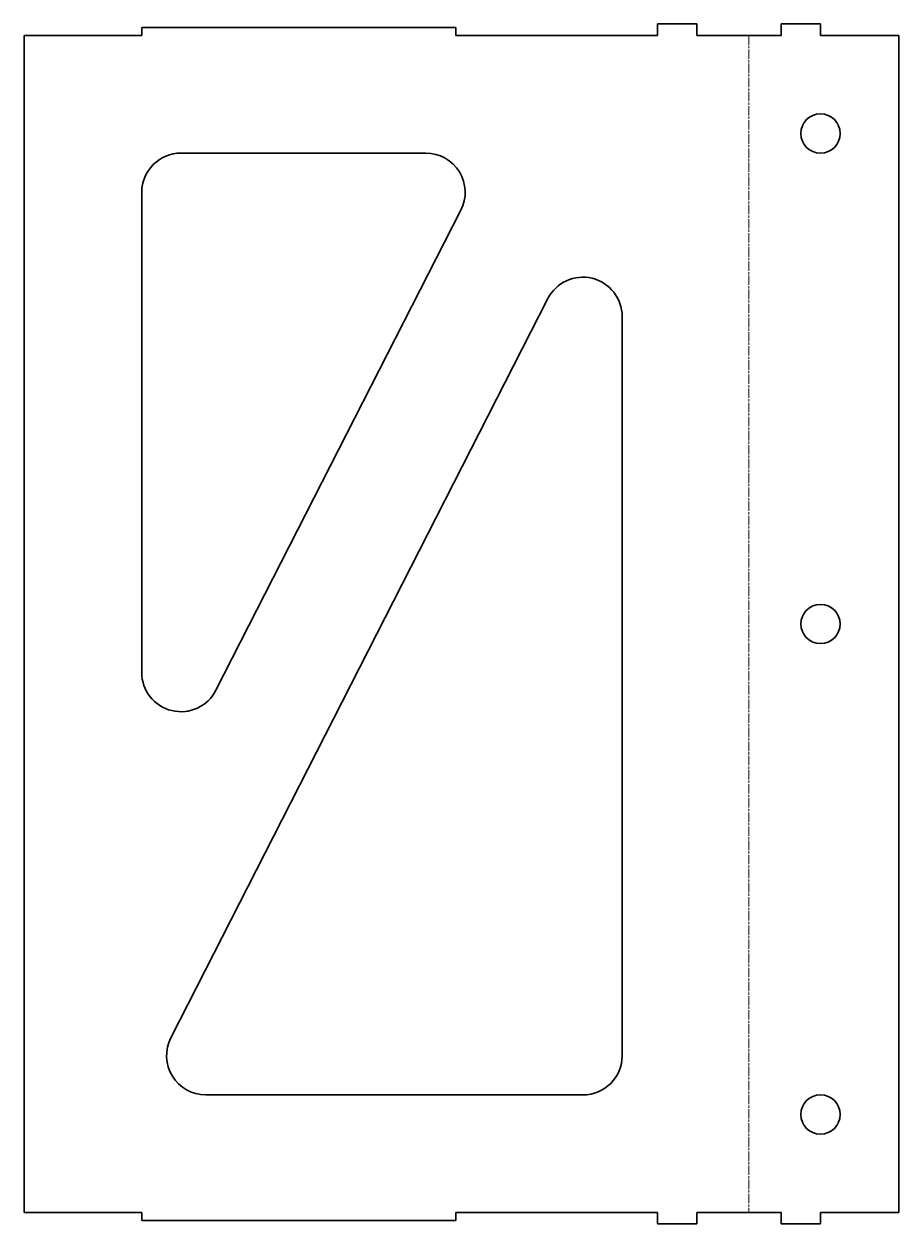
# Model space of a CAD drawing. Header units: inches. Extents: x 0 to 223, y 0 to 306.
import ezdxf

# ---------------------------------------------------------------- set-up
doc = ezdxf.new("R2010")
doc.units = ezdxf.units.IN
doc.header["$MEASUREMENT"] = 0
doc.linetypes.add('Chain', pattern=[13.68, 9.12, -1.14, 2.28, -1.14])
doc.layers.add('SIMUMAK Bend Centerline (ISO)', color=7, linetype='Chain', lineweight=9)
doc.layers.add('SIMUMAK Visible (ISO)', color=7, linetype='Continuous', lineweight=35)

# ---------------------------------------------------------------- blocks, each defined once
blk = doc.blocks.new('SMT-V001-BRA002_Sheet_3_SMT-V001-BRA002 (desplegada)')
at = {"layer": 'SIMUMAK Bend Centerline (ISO)', "ltscale": 0.263158}
blk.add_line((73.2, 150), (73.2, -150), dxfattribs=at)
at = {"layer": 'SIMUMAK Visible (ISO)'}
for p, q in [((-111.46, 150), (-111.46, -150)), ((-81.46, 150), (-111.46, 150)), ((-81.46, 152), (-81.46, 150)), ((-1.46, 152), (-81.46, 152)), ((-1.46, 150), (-1.46, 152)), ((49.94, 150), (-1.46, 150)), ((49.94, 152.9), (49.94, 150)), ((59.94, 152.9), (49.94, 152.9)), ((59.94, 150), (59.94, 152.9)), ((81.46, 150), (59.94, 150)), ((81.46, 152.9), (81.46, 150)), ((91.46, 152.9), (81.46, 152.9)), ((91.46, 150), (91.46, 152.9)), ((91.46, 150), (111.46, 150)), ((111.46, 150), (111.46, -150)), ((-71.46, 120), (-9.06, 120)), ((-81.46, -12.35), (-81.46, 110)), ((-0.16, 105.46), (-62.55, -16.89)), ((-74.04, -105.46), (22.03, 82.92)), ((40.94, 78.38), (40.94, -110)), ((30.94, -120), (-65.14, -120)), ((-81.46, -150), (-111.46, -150)), ((-81.46, -150), (-81.46, -152)), ((-81.46, -152), (-1.46, -152)), ((49.94, -150), (-1.46, -150)), ((-1.46, -152), (-1.46, -150)), ((49.94, -150), (49.94, -152.9)), ((81.46, -150), (59.94, -150)), ((59.94, -152.9), (59.94, -150)), ((81.46, -150), (81.46, -152.9)), ((81.46, -152.9), (91.46, -152.9)), ((91.46, -152.9), (91.46, -150)), ((111.46, -150), (91.46, -150)), ((49.94, -152.9), (59.94, -152.9))]:
    blk.add_line(p, q, dxfattribs=at)
for centre in [(91.46, 125), (91.46, 0), (91.46, -125)]:
    blk.add_circle(centre, 5, dxfattribs=at)
for centre, start, end in [((-71.46, 110), 90, 180), ((-9.06, 110), 332.9784, 90), ((30.94, 78.38), 0, 152.9784), ((-71.46, -12.35), 180, 332.9784), ((-65.14, -110), 152.9784, 270), ((30.94, -110), 270, 360)]:
    blk.add_arc(centre, 10, start, end, dxfattribs=at)

msp = doc.modelspace()

# ---------------------------------------------------------------- block references
msp.add_blockref('SMT-V001-BRA002_Sheet_3_SMT-V001-BRA002 (desplegada)', (111.46, 152.9))

doc.saveas('drawing.dxf')
